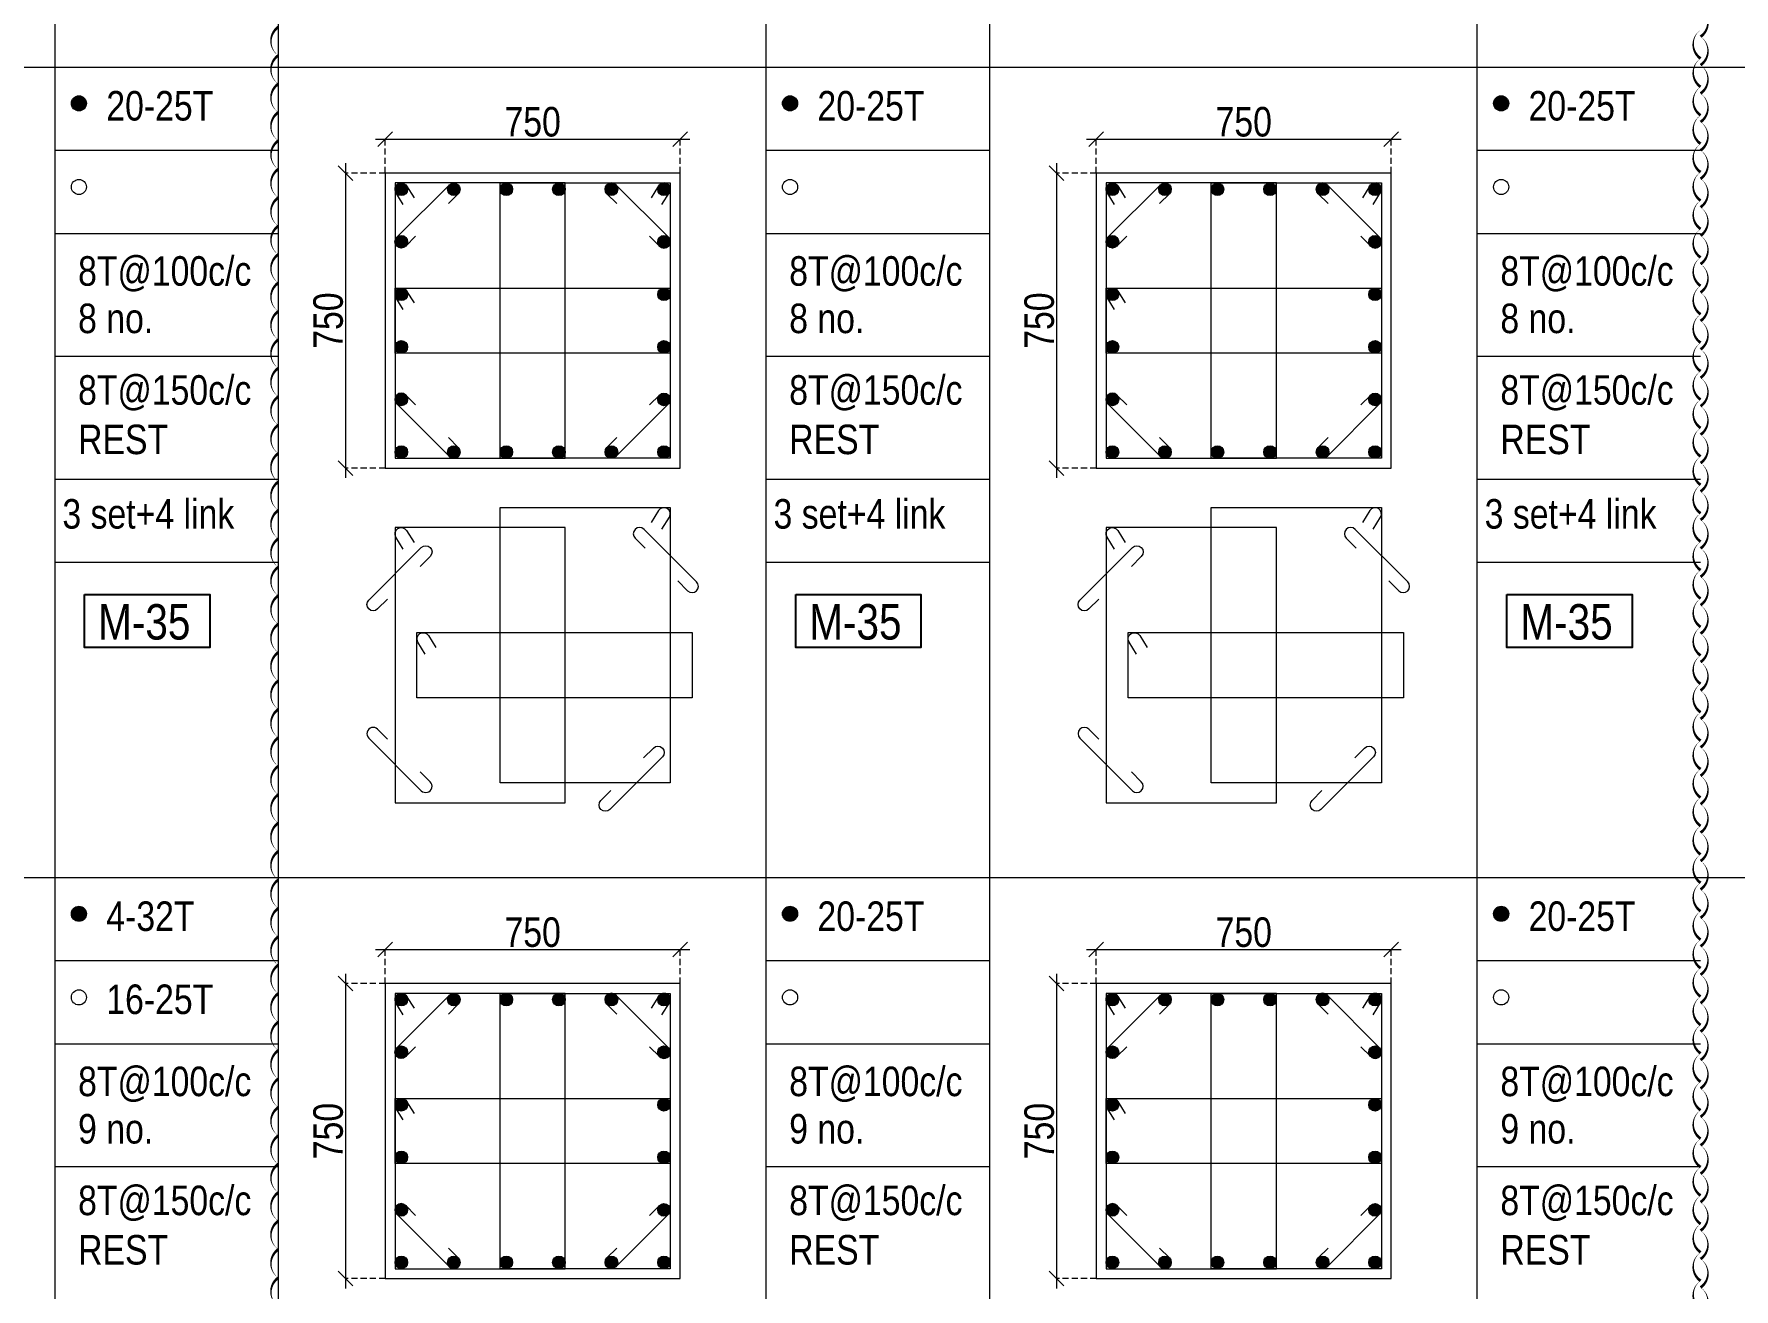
# Model space of a CAD drawing. Header units: millimetres. Extents: x 1112055 to 3390982, y -148532 to 766891.
# Drawn here: x 2233641 to 2250933, y 639313 to 652073 of the extents above; entities that cross this region are included whole.
import ezdxf
from ezdxf.enums import TextEntityAlignment as Align

# ---------------------------------------------------------------- set-up
doc = ezdxf.new("R2010")
doc.units = ezdxf.units.MM
doc.header["$PDMODE"] = 35
doc.header["$PDSIZE"] = -25
doc.linetypes.add('DASHED2', pattern=[0.375, 0.25, -0.125])
doc.linetypes.add('Hidden', pattern=[9.525, 6.35, -3.175])
for name, color, linetype, lineweight in [('B COL. SIZE DIM', 220, 'Continuous', 25), ('B COLSCH', 204, 'Continuous', 20), ('B COLUMN', 1, 'Hidden', 9), ('B P.C.C', 251, 'Continuous', 0), ('B STEEL', 34, 'Continuous', 15)]:
    doc.layers.add(name, color=color, linetype=linetype, lineweight=lineweight)
doc.layers.add('B TEXT', color=7, linetype='Continuous')
doc.styles.add('dim inside', font='romans.shx', dxfattribs={"width": 0.8, "height": 125})
doc.styles.add('SWINC', font='swissc.ttf')
doc.dimstyles.new('dim inside', dxfattribs={"dimtxt": 125, "dimasz": 100, "dimexe": 0, "dimexo": 0, "dimgap": 10, "dimtad": 0, "dimdec": 0, "dimzin": 0, "dimdsep": 46, "dimtxsty": 'dim inside', "dimblk": 'SMALL', "dimcen": 0.09, "dimadec": 0, "dimazin": 0, "dimtfac": 1, "dimtdec": 0, "dimtofl": 0, "dimtmove": 0, "dimatfit": 3, "dimfxl": 1, "dimtolj": 1, "dimtzin": 0, "dimarcsym": 2})

# ---------------------------------------------------------------- blocks, each defined once
blk = doc.blocks.new('_Oblique')
at = {"color": 0, "linetype": 'ByBlock', "lineweight": -2}
blk.add_line((-0.5, -0.5), (0.5, 0.5), dxfattribs=at)
blk = doc.blocks.new('*D3198')
at = {"layer": 'B COL. SIZE DIM', "color": 250, "lineweight": 9, "ltscale": 250, "transparency": 16777216}
blk.add_line((2244346, 651004), (2247546, 651004), dxfattribs=at)
at = {"layer": 'B COL. SIZE DIM', "color": 250, "linetype": 'DASHED2', "lineweight": 9, "ltscale": 250, "transparency": 16777216}
for p, q in [((2244446, 650659), (2244446, 651004)), ((2247446, 650659), (2247446, 651004))]:
    blk.add_line(p, q, dxfattribs=at)
at = {"layer": 'Defpoints', "color": 0, "transparency": 16777216}
for p in [(2247446, 651004), (2244446, 650659), (2247446, 650659)]:
    blk.add_point(p, dxfattribs=at)
at = {"layer": 'B COL. SIZE DIM', "color": 250, "lineweight": 9, "transparency": 16777216, "xscale": 150, "yscale": 150, "zscale": 150, "rotation": 180}
blk.add_blockref('_Oblique', (2244446, 651004), dxfattribs=at)
at = {"layer": 'B COL. SIZE DIM', "color": 250, "lineweight": 9, "transparency": 16777216, "xscale": 150, "yscale": 150, "zscale": 150}
blk.add_blockref('_Oblique', (2247446, 651004), dxfattribs=at)
at = {"layer": 'B COL. SIZE DIM', "color": 6, "transparency": 16777216, "insert": (2245946, 651179), "char_height": 300, "attachment_point": 5, "style": 'SWINC'}
blk.add_mtext('\\A1;750', dxfattribs=at)
blk = doc.blocks.new('*D3199')
at = {"layer": 'B COL. SIZE DIM', "color": 250, "lineweight": 9, "ltscale": 250, "transparency": 16777216}
blk.add_line((2244042, 650759), (2244042, 647559), dxfattribs=at)
at = {"layer": 'B COL. SIZE DIM', "color": 250, "linetype": 'DASHED2', "lineweight": 9, "ltscale": 250, "transparency": 16777216}
for p, q in [((2244446, 650659), (2244042, 650659)), ((2244446, 647659), (2244042, 647659))]:
    blk.add_line(p, q, dxfattribs=at)
at = {"layer": 'Defpoints', "color": 0, "transparency": 16777216}
for p in [(2244446, 650659), (2244042, 647659), (2244446, 647659)]:
    blk.add_point(p, dxfattribs=at)
at = {"layer": 'B COL. SIZE DIM', "color": 250, "lineweight": 9, "transparency": 16777216, "xscale": 150, "yscale": 150, "zscale": 150}
for p, rotation in [((2244042, 650659), 90), ((2244042, 647659), 270)]:
    blk.add_blockref('_Oblique', p, dxfattribs=dict(at, rotation=rotation))
at = {"layer": 'B COL. SIZE DIM', "color": 6, "transparency": 16777216, "insert": (2243867, 649159), "char_height": 300, "attachment_point": 5, "rotation": 90, "style": 'SWINC'}
blk.add_mtext('\\A1;750', dxfattribs=at)
blk = doc.blocks.new('*D3202')
at = {"layer": 'B COL. SIZE DIM', "color": 250, "lineweight": 9, "ltscale": 250, "transparency": 16777216}
blk.add_line((2244346, 642764), (2247546, 642764), dxfattribs=at)
at = {"layer": 'B COL. SIZE DIM', "color": 250, "linetype": 'DASHED2', "lineweight": 9, "ltscale": 250, "transparency": 16777216}
for p, q in [((2244446, 642419), (2244446, 642764)), ((2247446, 642419), (2247446, 642764))]:
    blk.add_line(p, q, dxfattribs=at)
at = {"layer": 'Defpoints', "color": 0, "transparency": 16777216}
for p in [(2247446, 642764), (2244446, 642419), (2247446, 642419)]:
    blk.add_point(p, dxfattribs=at)
at = {"layer": 'B COL. SIZE DIM', "color": 250, "lineweight": 9, "transparency": 16777216, "xscale": 150, "yscale": 150, "zscale": 150, "rotation": 180}
blk.add_blockref('_Oblique', (2244446, 642764), dxfattribs=at)
at = {"layer": 'B COL. SIZE DIM', "color": 250, "lineweight": 9, "transparency": 16777216, "xscale": 150, "yscale": 150, "zscale": 150}
blk.add_blockref('_Oblique', (2247446, 642764), dxfattribs=at)
at = {"layer": 'B COL. SIZE DIM', "color": 6, "transparency": 16777216, "insert": (2245946, 642939), "char_height": 300, "attachment_point": 5, "style": 'SWINC'}
blk.add_mtext('\\A1;750', dxfattribs=at)
blk = doc.blocks.new('*D3203')
at = {"layer": 'B COL. SIZE DIM', "color": 250, "lineweight": 9, "ltscale": 250, "transparency": 16777216}
blk.add_line((2244042, 642519), (2244042, 639319), dxfattribs=at)
at = {"layer": 'B COL. SIZE DIM', "color": 250, "linetype": 'DASHED2', "lineweight": 9, "ltscale": 250, "transparency": 16777216}
for p, q in [((2244446, 642419), (2244042, 642419)), ((2244446, 639419), (2244042, 639419))]:
    blk.add_line(p, q, dxfattribs=at)
at = {"layer": 'Defpoints', "color": 0, "transparency": 16777216}
for p in [(2244446, 642419), (2244042, 639419), (2244446, 639419)]:
    blk.add_point(p, dxfattribs=at)
at = {"layer": 'B COL. SIZE DIM', "color": 250, "lineweight": 9, "transparency": 16777216, "xscale": 150, "yscale": 150, "zscale": 150}
for p, rotation in [((2244042, 642419), 90), ((2244042, 639419), 270)]:
    blk.add_blockref('_Oblique', p, dxfattribs=dict(at, rotation=rotation))
at = {"layer": 'B COL. SIZE DIM', "color": 6, "transparency": 16777216, "insert": (2243867, 640919), "char_height": 300, "attachment_point": 5, "rotation": 90, "style": 'SWINC'}
blk.add_mtext('\\A1;750', dxfattribs=at)
blk = doc.blocks.new('*D3334')
at = {"layer": 'B COL. SIZE DIM', "color": 250, "lineweight": 9, "ltscale": 250, "transparency": 16777216}
blk.add_line((2237113, 651004), (2240313, 651004), dxfattribs=at)
at = {"layer": 'B COL. SIZE DIM', "color": 250, "linetype": 'DASHED2', "lineweight": 9, "ltscale": 250, "transparency": 16777216}
for p, q in [((2237213, 650659), (2237213, 651004)), ((2240213, 650659), (2240213, 651004))]:
    blk.add_line(p, q, dxfattribs=at)
at = {"layer": 'Defpoints', "color": 0, "transparency": 16777216}
for p in [(2240213, 651004), (2237213, 650659), (2240213, 650659)]:
    blk.add_point(p, dxfattribs=at)
at = {"layer": 'B COL. SIZE DIM', "color": 250, "lineweight": 9, "transparency": 16777216, "xscale": 150, "yscale": 150, "zscale": 150, "rotation": 180}
blk.add_blockref('_Oblique', (2237213, 651004), dxfattribs=at)
at = {"layer": 'B COL. SIZE DIM', "color": 250, "lineweight": 9, "transparency": 16777216, "xscale": 150, "yscale": 150, "zscale": 150}
blk.add_blockref('_Oblique', (2240213, 651004), dxfattribs=at)
at = {"layer": 'B COL. SIZE DIM', "color": 6, "transparency": 16777216, "insert": (2238713, 651179), "char_height": 300, "attachment_point": 5, "style": 'SWINC'}
blk.add_mtext('\\A1;750', dxfattribs=at)
blk = doc.blocks.new('*D3335')
at = {"layer": 'B COL. SIZE DIM', "color": 250, "lineweight": 9, "ltscale": 250, "transparency": 16777216}
blk.add_line((2236809, 650759), (2236809, 647559), dxfattribs=at)
at = {"layer": 'B COL. SIZE DIM', "color": 250, "linetype": 'DASHED2', "lineweight": 9, "ltscale": 250, "transparency": 16777216}
for p, q in [((2237213, 650659), (2236809, 650659)), ((2237213, 647659), (2236809, 647659))]:
    blk.add_line(p, q, dxfattribs=at)
at = {"layer": 'Defpoints', "color": 0, "transparency": 16777216}
for p in [(2237213, 650659), (2236809, 647659), (2237213, 647659)]:
    blk.add_point(p, dxfattribs=at)
at = {"layer": 'B COL. SIZE DIM', "color": 250, "lineweight": 9, "transparency": 16777216, "xscale": 150, "yscale": 150, "zscale": 150}
for p, rotation in [((2236809, 650659), 90), ((2236809, 647659), 270)]:
    blk.add_blockref('_Oblique', p, dxfattribs=dict(at, rotation=rotation))
at = {"layer": 'B COL. SIZE DIM', "color": 6, "transparency": 16777216, "insert": (2236634, 649159), "char_height": 300, "attachment_point": 5, "rotation": 90, "style": 'SWINC'}
blk.add_mtext('\\A1;750', dxfattribs=at)
blk = doc.blocks.new('*D3338')
at = {"layer": 'B COL. SIZE DIM', "color": 250, "lineweight": 9, "ltscale": 250, "transparency": 16777216}
blk.add_line((2237113, 642764), (2240313, 642764), dxfattribs=at)
at = {"layer": 'B COL. SIZE DIM', "color": 250, "linetype": 'DASHED2', "lineweight": 9, "ltscale": 250, "transparency": 16777216}
for p, q in [((2237213, 642419), (2237213, 642764)), ((2240213, 642419), (2240213, 642764))]:
    blk.add_line(p, q, dxfattribs=at)
at = {"layer": 'Defpoints', "color": 0, "transparency": 16777216}
for p in [(2240213, 642764), (2237213, 642419), (2240213, 642419)]:
    blk.add_point(p, dxfattribs=at)
at = {"layer": 'B COL. SIZE DIM', "color": 250, "lineweight": 9, "transparency": 16777216, "xscale": 150, "yscale": 150, "zscale": 150, "rotation": 180}
blk.add_blockref('_Oblique', (2237213, 642764), dxfattribs=at)
at = {"layer": 'B COL. SIZE DIM', "color": 250, "lineweight": 9, "transparency": 16777216, "xscale": 150, "yscale": 150, "zscale": 150}
blk.add_blockref('_Oblique', (2240213, 642764), dxfattribs=at)
at = {"layer": 'B COL. SIZE DIM', "color": 6, "transparency": 16777216, "insert": (2238713, 642939), "char_height": 300, "attachment_point": 5, "style": 'SWINC'}
blk.add_mtext('\\A1;750', dxfattribs=at)
blk = doc.blocks.new('*D3339')
at = {"layer": 'B COL. SIZE DIM', "color": 250, "lineweight": 9, "ltscale": 250, "transparency": 16777216}
blk.add_line((2236809, 642519), (2236809, 639319), dxfattribs=at)
at = {"layer": 'B COL. SIZE DIM', "color": 250, "linetype": 'DASHED2', "lineweight": 9, "ltscale": 250, "transparency": 16777216}
for p, q in [((2237213, 642419), (2236809, 642419)), ((2237213, 639419), (2236809, 639419))]:
    blk.add_line(p, q, dxfattribs=at)
at = {"layer": 'Defpoints', "color": 0, "transparency": 16777216}
for p in [(2237213, 642419), (2236809, 639419), (2237213, 639419)]:
    blk.add_point(p, dxfattribs=at)
at = {"layer": 'B COL. SIZE DIM', "color": 250, "lineweight": 9, "transparency": 16777216, "xscale": 150, "yscale": 150, "zscale": 150}
for p, rotation in [((2236809, 642419), 90), ((2236809, 639419), 270)]:
    blk.add_blockref('_Oblique', p, dxfattribs=dict(at, rotation=rotation))
at = {"layer": 'B COL. SIZE DIM', "color": 6, "transparency": 16777216, "insert": (2236634, 640919), "char_height": 300, "attachment_point": 5, "rotation": 90, "style": 'SWINC'}
blk.add_mtext('\\A1;750', dxfattribs=at)

msp = doc.modelspace()

# ---------------------------------------------------------------- hatches: boundary and pattern name
at = {"layer": 'B STEEL', "lineweight": 9, "ltscale": 0.5}
h = msp.add_hatch(color=34, dxfattribs=at)
edge = h.paths.add_edge_path()
edge.add_arc((2234097.6, 651368.1), 76.8, 0, 360)
h = msp.add_hatch(color=34, dxfattribs=at)
edge = h.paths.add_edge_path()
edge.add_arc((2241331.2, 651368.1), 76.8, 0, 360)
h = msp.add_hatch(color=34, dxfattribs=at)
edge = h.paths.add_edge_path()
edge.add_arc((2248564.7, 651368.1), 76.8, 0, 360)
h = msp.add_hatch(color=34, dxfattribs=at)
edge = h.paths.add_edge_path()
edge.add_arc((2237376.8, 650494.9), 64, 0, 360)
at = {"layer": 'B STEEL'}
h = msp.add_hatch(color=34, dxfattribs=at)
edge = h.paths.add_edge_path()
edge.add_arc((2237911.2, 650494.9), 64, 0, 360)
h = msp.add_hatch(color=34, dxfattribs=at)
edge = h.paths.add_edge_path()
edge.add_arc((2238445.6, 650494.9), 64, 0, 360)
h = msp.add_hatch(color=34, dxfattribs=at)
edge = h.paths.add_edge_path()
edge.add_arc((2238980, 650494.9), 64, 0, 360)
h = msp.add_hatch(color=34, dxfattribs=at)
edge = h.paths.add_edge_path()
edge.add_arc((2239514.4, 650494.9), 64, 0, 360)
at = {"layer": 'B STEEL', "lineweight": 9, "ltscale": 0.5}
h = msp.add_hatch(color=34, dxfattribs=at)
edge = h.paths.add_edge_path()
edge.add_arc((2240048.8, 650494.9), 64, 180, 540, ccw=False)
h = msp.add_hatch(color=34, dxfattribs=at)
edge = h.paths.add_edge_path()
edge.add_arc((2244610.4, 650494.9), 64, 0, 360)
at = {"layer": 'B STEEL'}
h = msp.add_hatch(color=34, dxfattribs=at)
edge = h.paths.add_edge_path()
edge.add_arc((2245144.8, 650494.9), 64, 0, 360)
h = msp.add_hatch(color=34, dxfattribs=at)
edge = h.paths.add_edge_path()
edge.add_arc((2245679.1, 650494.9), 64, 0, 360)
h = msp.add_hatch(color=34, dxfattribs=at)
edge = h.paths.add_edge_path()
edge.add_arc((2246213.5, 650494.9), 64, 0, 360)
h = msp.add_hatch(color=34, dxfattribs=at)
edge = h.paths.add_edge_path()
edge.add_arc((2246747.9, 650494.9), 64, 0, 360)
at = {"layer": 'B STEEL', "lineweight": 9, "ltscale": 0.5}
h = msp.add_hatch(color=34, dxfattribs=at)
edge = h.paths.add_edge_path()
edge.add_arc((2247282.3, 650494.9), 64, 180, 540, ccw=False)
at = {"layer": 'B STEEL'}
h = msp.add_hatch(color=34, dxfattribs=at)
edge = h.paths.add_edge_path()
edge.add_arc((2237376.8, 649960.5), 64, 0, 360)
h = msp.add_hatch(color=34, dxfattribs=at)
edge = h.paths.add_edge_path()
edge.add_arc((2240048.8, 649960.5), 64, 0, 360)
h = msp.add_hatch(color=34, dxfattribs=at)
edge = h.paths.add_edge_path()
edge.add_arc((2244610.4, 649960.5), 64, 0, 360)
h = msp.add_hatch(color=34, dxfattribs=at)
edge = h.paths.add_edge_path()
edge.add_arc((2247282.3, 649960.5), 64, 0, 360)
h = msp.add_hatch(color=34, dxfattribs=at)
edge = h.paths.add_edge_path()
edge.add_arc((2237376.8, 649426.1), 64, 0, 360)
h = msp.add_hatch(color=34, dxfattribs=at)
edge = h.paths.add_edge_path()
edge.add_arc((2240048.8, 649426.1), 64, 0, 360)
h = msp.add_hatch(color=34, dxfattribs=at)
edge = h.paths.add_edge_path()
edge.add_arc((2244610.4, 649426.1), 64, 0, 360)
h = msp.add_hatch(color=34, dxfattribs=at)
edge = h.paths.add_edge_path()
edge.add_arc((2247282.3, 649426.1), 64, 0, 360)
h = msp.add_hatch(color=34, dxfattribs=at)
edge = h.paths.add_edge_path()
edge.add_arc((2237376.8, 648891.7), 64, 0, 360)
h = msp.add_hatch(color=34, dxfattribs=at)
edge = h.paths.add_edge_path()
edge.add_arc((2240048.8, 648891.7), 64, 0, 360)
h = msp.add_hatch(color=34, dxfattribs=at)
edge = h.paths.add_edge_path()
edge.add_arc((2244610.4, 648891.7), 64, 0, 360)
h = msp.add_hatch(color=34, dxfattribs=at)
edge = h.paths.add_edge_path()
edge.add_arc((2247282.3, 648891.7), 64, 0, 360)
h = msp.add_hatch(color=34, dxfattribs=at)
edge = h.paths.add_edge_path()
edge.add_arc((2237376.8, 648357.4), 64, 0, 360)
h = msp.add_hatch(color=34, dxfattribs=at)
edge = h.paths.add_edge_path()
edge.add_arc((2240048.8, 648357.4), 64, 0, 360)
h = msp.add_hatch(color=34, dxfattribs=at)
edge = h.paths.add_edge_path()
edge.add_arc((2244610.4, 648357.4), 64, 0, 360)
h = msp.add_hatch(color=34, dxfattribs=at)
edge = h.paths.add_edge_path()
edge.add_arc((2247282.3, 648357.4), 64, 0, 360)
at = {"layer": 'B STEEL', "lineweight": 9, "ltscale": 0.5}
h = msp.add_hatch(color=34, dxfattribs=at)
edge = h.paths.add_edge_path()
edge.add_arc((2237376.8, 647823), 64, 0, 360, ccw=False)
at = {"layer": 'B STEEL'}
h = msp.add_hatch(color=34, dxfattribs=at)
edge = h.paths.add_edge_path()
edge.add_arc((2237911.2, 647823), 64, 0, 360)
h = msp.add_hatch(color=34, dxfattribs=at)
edge = h.paths.add_edge_path()
edge.add_arc((2238445.6, 647823), 64, 0, 360)
h = msp.add_hatch(color=34, dxfattribs=at)
edge = h.paths.add_edge_path()
edge.add_arc((2238980, 647823), 64, 0, 360)
h = msp.add_hatch(color=34, dxfattribs=at)
edge = h.paths.add_edge_path()
edge.add_arc((2239514.4, 647823), 64, 0, 360)
at = {"layer": 'B STEEL', "lineweight": 9, "ltscale": 0.5}
h = msp.add_hatch(color=34, dxfattribs=at)
edge = h.paths.add_edge_path()
edge.add_arc((2240048.8, 647823), 64, -180, 180)
h = msp.add_hatch(color=34, dxfattribs=at)
edge = h.paths.add_edge_path()
edge.add_arc((2244610.4, 647823), 64, 0, 360, ccw=False)
at = {"layer": 'B STEEL'}
h = msp.add_hatch(color=34, dxfattribs=at)
edge = h.paths.add_edge_path()
edge.add_arc((2245144.8, 647823), 64, 0, 360)
h = msp.add_hatch(color=34, dxfattribs=at)
edge = h.paths.add_edge_path()
edge.add_arc((2245679.1, 647823), 64, 0, 360)
h = msp.add_hatch(color=34, dxfattribs=at)
edge = h.paths.add_edge_path()
edge.add_arc((2246213.5, 647823), 64, 0, 360)
h = msp.add_hatch(color=34, dxfattribs=at)
edge = h.paths.add_edge_path()
edge.add_arc((2246747.9, 647823), 64, 0, 360)
at = {"layer": 'B STEEL', "lineweight": 9, "ltscale": 0.5}
h = msp.add_hatch(color=34, dxfattribs=at)
edge = h.paths.add_edge_path()
edge.add_arc((2247282.3, 647823), 64, -180, 180)
h = msp.add_hatch(color=34, dxfattribs=at)
edge = h.paths.add_edge_path()
edge.add_arc((2234097.6, 643128.3), 76.8, 0, 360)
h = msp.add_hatch(color=34, dxfattribs=at)
edge = h.paths.add_edge_path()
edge.add_arc((2241331.2, 643128.3), 76.8, 0, 360)
h = msp.add_hatch(color=34, dxfattribs=at)
edge = h.paths.add_edge_path()
edge.add_arc((2248564.7, 643128.3), 76.8, 0, 360)
h = msp.add_hatch(color=34, dxfattribs=at)
edge = h.paths.add_edge_path()
edge.add_arc((2237376.8, 642255.1), 64, 0, 360)
at = {"layer": 'B STEEL'}
h = msp.add_hatch(color=34, dxfattribs=at)
edge = h.paths.add_edge_path()
edge.add_arc((2237911.2, 642255.1), 64, 0, 360)
h = msp.add_hatch(color=34, dxfattribs=at)
edge = h.paths.add_edge_path()
edge.add_arc((2238445.6, 642255.1), 64, 0, 360)
h = msp.add_hatch(color=34, dxfattribs=at)
edge = h.paths.add_edge_path()
edge.add_arc((2238980, 642255.1), 64, 0, 360)
h = msp.add_hatch(color=34, dxfattribs=at)
edge = h.paths.add_edge_path()
edge.add_arc((2239514.4, 642255.1), 64, 0, 360)
at = {"layer": 'B STEEL', "lineweight": 9, "ltscale": 0.5}
h = msp.add_hatch(color=34, dxfattribs=at)
edge = h.paths.add_edge_path()
edge.add_arc((2240048.8, 642255.1), 64, 180, 540, ccw=False)
h = msp.add_hatch(color=34, dxfattribs=at)
edge = h.paths.add_edge_path()
edge.add_arc((2244610.4, 642255.1), 64, 0, 360)
at = {"layer": 'B STEEL'}
h = msp.add_hatch(color=34, dxfattribs=at)
edge = h.paths.add_edge_path()
edge.add_arc((2245144.8, 642255.1), 64, 0, 360)
h = msp.add_hatch(color=34, dxfattribs=at)
edge = h.paths.add_edge_path()
edge.add_arc((2245679.1, 642255.1), 64, 0, 360)
h = msp.add_hatch(color=34, dxfattribs=at)
edge = h.paths.add_edge_path()
edge.add_arc((2246213.5, 642255.1), 64, 0, 360)
h = msp.add_hatch(color=34, dxfattribs=at)
edge = h.paths.add_edge_path()
edge.add_arc((2246747.9, 642255.1), 64, 0, 360)
at = {"layer": 'B STEEL', "lineweight": 9, "ltscale": 0.5}
h = msp.add_hatch(color=34, dxfattribs=at)
edge = h.paths.add_edge_path()
edge.add_arc((2247282.3, 642255.1), 64, 180, 540, ccw=False)
at = {"layer": 'B STEEL'}
h = msp.add_hatch(color=34, dxfattribs=at)
edge = h.paths.add_edge_path()
edge.add_arc((2237376.8, 641720.7), 64, 0, 360)
h = msp.add_hatch(color=34, dxfattribs=at)
edge = h.paths.add_edge_path()
edge.add_arc((2240048.8, 641720.7), 64, 0, 360)
h = msp.add_hatch(color=34, dxfattribs=at)
edge = h.paths.add_edge_path()
edge.add_arc((2244610.4, 641720.7), 64, 0, 360)
h = msp.add_hatch(color=34, dxfattribs=at)
edge = h.paths.add_edge_path()
edge.add_arc((2247282.3, 641720.7), 64, 0, 360)
h = msp.add_hatch(color=34, dxfattribs=at)
edge = h.paths.add_edge_path()
edge.add_arc((2237376.8, 641186.3), 64, 0, 360)
h = msp.add_hatch(color=34, dxfattribs=at)
edge = h.paths.add_edge_path()
edge.add_arc((2240048.8, 641186.3), 64, 0, 360)
h = msp.add_hatch(color=34, dxfattribs=at)
edge = h.paths.add_edge_path()
edge.add_arc((2244610.4, 641186.3), 64, 0, 360)
h = msp.add_hatch(color=34, dxfattribs=at)
edge = h.paths.add_edge_path()
edge.add_arc((2247282.3, 641186.3), 64, 0, 360)
h = msp.add_hatch(color=34, dxfattribs=at)
edge = h.paths.add_edge_path()
edge.add_arc((2237376.8, 640651.9), 64, 0, 360)
h = msp.add_hatch(color=34, dxfattribs=at)
edge = h.paths.add_edge_path()
edge.add_arc((2240048.8, 640651.9), 64, 0, 360)
h = msp.add_hatch(color=34, dxfattribs=at)
edge = h.paths.add_edge_path()
edge.add_arc((2244610.4, 640651.9), 64, 0, 360)
h = msp.add_hatch(color=34, dxfattribs=at)
edge = h.paths.add_edge_path()
edge.add_arc((2247282.3, 640651.9), 64, 0, 360)
h = msp.add_hatch(color=34, dxfattribs=at)
edge = h.paths.add_edge_path()
edge.add_arc((2237376.8, 640117.5), 64, 0, 360)
h = msp.add_hatch(color=34, dxfattribs=at)
edge = h.paths.add_edge_path()
edge.add_arc((2240048.8, 640117.5), 64, 0, 360)
h = msp.add_hatch(color=34, dxfattribs=at)
edge = h.paths.add_edge_path()
edge.add_arc((2244610.4, 640117.5), 64, 0, 360)
h = msp.add_hatch(color=34, dxfattribs=at)
edge = h.paths.add_edge_path()
edge.add_arc((2247282.3, 640117.5), 64, 0, 360)
at = {"layer": 'B STEEL', "lineweight": 9, "ltscale": 0.5}
h = msp.add_hatch(color=34, dxfattribs=at)
edge = h.paths.add_edge_path()
edge.add_arc((2237376.8, 639583.1), 64, 0, 360, ccw=False)
at = {"layer": 'B STEEL'}
h = msp.add_hatch(color=34, dxfattribs=at)
edge = h.paths.add_edge_path()
edge.add_arc((2237911.2, 639583.1), 64, 0, 360)
h = msp.add_hatch(color=34, dxfattribs=at)
edge = h.paths.add_edge_path()
edge.add_arc((2238445.6, 639583.1), 64, 0, 360)
h = msp.add_hatch(color=34, dxfattribs=at)
edge = h.paths.add_edge_path()
edge.add_arc((2238980, 639583.1), 64, 0, 360)
h = msp.add_hatch(color=34, dxfattribs=at)
edge = h.paths.add_edge_path()
edge.add_arc((2239514.4, 639583.1), 64, 0, 360)
at = {"layer": 'B STEEL', "lineweight": 9, "ltscale": 0.5}
h = msp.add_hatch(color=34, dxfattribs=at)
edge = h.paths.add_edge_path()
edge.add_arc((2240048.8, 639583.1), 64, -180, 180)
h = msp.add_hatch(color=34, dxfattribs=at)
edge = h.paths.add_edge_path()
edge.add_arc((2244610.4, 639583.1), 64, 0, 360, ccw=False)
at = {"layer": 'B STEEL'}
h = msp.add_hatch(color=34, dxfattribs=at)
edge = h.paths.add_edge_path()
edge.add_arc((2245144.8, 639583.1), 64, 0, 360)
h = msp.add_hatch(color=34, dxfattribs=at)
edge = h.paths.add_edge_path()
edge.add_arc((2245679.1, 639583.1), 64, 0, 360)
h = msp.add_hatch(color=34, dxfattribs=at)
edge = h.paths.add_edge_path()
edge.add_arc((2246213.5, 639583.1), 64, 0, 360)
h = msp.add_hatch(color=34, dxfattribs=at)
edge = h.paths.add_edge_path()
edge.add_arc((2246747.9, 639583.1), 64, 0, 360)
at = {"layer": 'B STEEL', "lineweight": 9, "ltscale": 0.5}
h = msp.add_hatch(color=34, dxfattribs=at)
edge = h.paths.add_edge_path()
edge.add_arc((2247282.3, 639583.1), 64, -180, 180)

# ---------------------------------------------------------------- linework, layer by layer
at = {"layer": 'B COLSCH', "color": 250, "lineweight": 0}
for p, q in [((2233851.3, 676456), (2233851.3, 627016.9)), ((2236125.7, 676456), (2236125.7, 618141.8)), ((2236125.7, 676456), (2236125.7, 618141.8)), ((2243359.3, 676456), (2243359.3, 618141.8)), ((2248318.4, 676456), (2248318.4, 627016.9)), ((2241084.9, 668216.1), (2241084.9, 627016.9)), ((2203002.6, 651736.4), (2375997.6, 651736.4)), ((2233851.3, 650891.4), (2236125.7, 650891.4)), ((2241084.9, 650891.4), (2243359.3, 650891.4)), ((2248318.4, 650891.4), (2250592.8, 650891.4)), ((2233851.3, 650046.4), (2236125.7, 650046.4)), ((2241084.9, 650046.4), (2243359.3, 650046.4)), ((2248318.4, 650046.4), (2250592.8, 650046.4)), ((2233851.3, 648796.7), (2236125.7, 648796.7)), ((2241084.9, 648796.7), (2243359.3, 648796.7)), ((2248318.4, 648796.7), (2250592.8, 648796.7)), ((2233851.3, 647546.9), (2236125.7, 647546.9)), ((2241084.9, 647546.9), (2243359.3, 647546.9)), ((2248318.4, 647546.9), (2250592.8, 647546.9)), ((2233851.3, 646701.9), (2236125.7, 646701.9)), ((2241084.9, 646701.9), (2243359.3, 646701.9)), ((2248318.4, 646701.9), (2250592.8, 646701.9)), ((2203002.6, 643496.6), (2375997.6, 643496.6)), ((2233851.3, 642651.6), (2236125.7, 642651.6)), ((2241084.9, 642651.6), (2243359.3, 642651.6)), ((2248318.4, 642651.6), (2250592.8, 642651.6)), ((2233851.3, 641806.6), (2236125.7, 641806.6)), ((2241084.9, 641806.6), (2243359.3, 641806.6)), ((2248318.4, 641806.6), (2250592.8, 641806.6)), ((2233851.3, 640556.8), (2236125.7, 640556.8)), ((2241084.9, 640556.8), (2243359.3, 640556.8)), ((2248318.4, 640556.8), (2250592.8, 640556.8))]:
    msp.add_line(p, q, dxfattribs=at)
at = {"layer": 'B COLUMN', "color": 1, "linetype": 'ByBlock', "lineweight": 20}
for points in [[(2237212.8, 647658.9), (2240212.8, 647658.9), (2240212.8, 650658.9), (2237212.8, 650658.9)], [(2244446.3, 647658.9), (2247446.3, 647658.9), (2247446.3, 650658.9), (2244446.3, 650658.9)], [(2237212.8, 639419.1), (2240212.8, 639419.1), (2240212.8, 642419.1), (2237212.8, 642419.1)], [(2244446.3, 639419.1), (2247446.3, 639419.1), (2247446.3, 642419.1), (2244446.3, 642419.1)]]:
    msp.add_lwpolyline(points, close=True, dxfattribs=at)
at = {"layer": 'B P.C.C', "color": 3, "lineweight": 0}
for points in [[(2250592.8, 652335, 0, 28.9, -0.5205671), (2250592.8, 652046, 0, 28.9, -0.5205671), (2250592.8, 651757, 0, 28.9, -0.5205671), (2250592.8, 651468, 0, 28.9, -0.5205671), (2250592.8, 651178.9, 0, 28.9, -0.5205671), (2250592.8, 650889.9, 0, 28.9, -0.5205671), (2250592.8, 650600.9, 0, 28.9, -0.5205671), (2250592.8, 650311.8, 0, 28.9, -0.5205671), (2250592.8, 650022.8, 0, 28.9, -0.5205671), (2250592.8, 649733.8, 0, 28.9, -0.5205671), (2250592.8, 649444.7, 0, 28.9, -0.5205671), (2250592.8, 649155.7, 0, 28.9, -0.5205671), (2250592.8, 648866.7, 0, 28.9, -0.5205671), (2250592.8, 648577.7, 0, 28.9, -0.5205671), (2250592.8, 648288.6, 0, 28.9, -0.5205671), (2250592.8, 647999.6, 0, 28.9, -0.5205671), (2250592.8, 647710.6, 0, 28.9, -0.5205671), (2250592.8, 647421.5, 0, 28.9, -0.5205671), (2250592.8, 647132.5, 0, 28.9, -0.5205671), (2250592.8, 646843.5, 0, 28.9, -0.5205671), (2250592.8, 646554.4, 0, 28.9, -0.5205671), (2250592.8, 646265.4, 0, 28.9, -0.5205671), (2250592.8, 645976.4, 0, 28.9, -0.5205671), (2250592.8, 645687.4, 0, 28.9, -0.5205671), (2250592.8, 645398.3, 0, 28.9, -0.5205671), (2250592.8, 645109.3, 0, 28.9, -0.5205671), (2250592.8, 644820.3, 0, 28.9, -0.5205671), (2250592.8, 644531.2, 0, 28.9, -0.5205671), (2250592.8, 644242.2, 0, 28.9, -0.5205671), (2250592.8, 643953.2, 0, 28.9, -0.5205671), (2250592.8, 643664.1, 0, 28.9, -0.5205671), (2250592.8, 643375.1, 0, 28.9, -0.5205671), (2250592.8, 643086.1, 0, 28.9, -0.5205671), (2250592.8, 642797.1, 0, 28.9, -0.5205671), (2250592.8, 642508, 0, 28.9, -0.5205671), (2250592.8, 642219, 0, 28.9, -0.5205671), (2250592.8, 641930, 0, 28.9, -0.5205671), (2250592.8, 641640.9, 0, 28.9, -0.5205671), (2250592.8, 641351.9, 0, 28.9, -0.5205671), (2250592.8, 641062.9, 0, 28.9, -0.5205671), (2250592.8, 640773.8, 0, 28.9, -0.5205671), (2250592.8, 640484.8, 0, 28.9, -0.5205671), (2250592.8, 640195.8, 0, 28.9, -0.5205671), (2250592.8, 639906.8, 0, 28.9, -0.5205671), (2250592.8, 639617.7, 0, 28.9, -0.5205671), (2250592.8, 639328.7, 0, 28.9, -0.5205671), (2250592.8, 639039.7, 0, 28.9, -0.5205671)], [(2236125.7, 639137.6, 0, 28.9, -0.5205671), (2236125.7, 639426.6, 0, 28.9, -0.5205671), (2236125.7, 639715.7, 0, 28.9, -0.5205671), (2236125.7, 640004.7, 0, 28.9, -0.5205671), (2236125.7, 640293.7, 0, 28.9, -0.5205671), (2236125.7, 640582.7, 0, 28.9, -0.5205671), (2236125.7, 640871.8, 0, 28.9, -0.5205671), (2236125.7, 641160.8, 0, 28.9, -0.5205671), (2236125.7, 641449.8, 0, 28.9, -0.5205671), (2236125.7, 641738.9, 0, 28.9, -0.5205671), (2236125.7, 642027.9, 0, 28.9, -0.5205671), (2236125.7, 642316.9, 0, 28.9, -0.5205671), (2236125.7, 642606, 0, 28.9, -0.5205671), (2236125.7, 642895, 0, 28.9, -0.5205671), (2236125.7, 643184, 0, 28.9, -0.5205671), (2236125.7, 643473, 0, 28.9, -0.5205671), (2236125.7, 643762.1, 0, 28.9, -0.5205671), (2236125.7, 644051.1, 0, 28.9, -0.5205671), (2236125.7, 644340.1, 0, 28.9, -0.5205671), (2236125.7, 644629.2, 0, 28.9, -0.5205671), (2236125.7, 644918.2, 0, 28.9, -0.5205671), (2236125.7, 645207.2, 0, 28.9, -0.5205671), (2236125.7, 645496.3, 0, 28.9, -0.5205671), (2236125.7, 645785.3, 0, 28.9, -0.5205671), (2236125.7, 646074.3, 0, 28.9, -0.5205671), (2236125.7, 646363.3, 0, 28.9, -0.5205671), (2236125.7, 646652.4, 0, 28.9, -0.5205671), (2236125.7, 646941.4, 0, 28.9, -0.5205671), (2236125.7, 647230.4, 0, 28.9, -0.5205671), (2236125.7, 647519.5, 0, 28.9, -0.5205671), (2236125.7, 647808.5, 0, 28.9, -0.5205671), (2236125.7, 648097.5, 0, 28.9, -0.5205671), (2236125.7, 648386.6, 0, 28.9, -0.5205671), (2236125.7, 648675.6, 0, 28.9, -0.5205671), (2236125.7, 648964.6, 0, 28.9, -0.5205671), (2236125.7, 649253.6, 0, 28.9, -0.5205671), (2236125.7, 649542.7, 0, 28.9, -0.5205671), (2236125.7, 649831.7, 0, 28.9, -0.5205671), (2236125.7, 650120.7, 0, 28.9, -0.5205671), (2236125.7, 650409.8, 0, 28.9, -0.5205671), (2236125.7, 650698.8, 0, 28.9, -0.5205671), (2236125.7, 650987.8, 0, 28.9, -0.5205671), (2236125.7, 651276.9, 0, 28.9, -0.5205671), (2236125.7, 651565.9, 0, 28.9, -0.5205671), (2236125.7, 651854.9, 0, 28.9, -0.5205671), (2236125.7, 652143.9, 0, 28.9, -0.5205671)], [(2250592.8, 652113.7, 0, 28.9, 0.5205671), (2250592.8, 651824.6, 0, 28.9, 0.5205671), (2250592.8, 651535.6, 0, 28.9, 0.5205671), (2250592.8, 651246.6, 0, 28.9, 0.5205671), (2250592.8, 650957.5, 0, 28.9, 0.5205671), (2250592.8, 650668.5, 0, 28.9, 0.5205671), (2250592.8, 650379.5, 0, 28.9, 0.5205671), (2250592.8, 650090.5, 0, 28.9, 0.5205671), (2250592.8, 649801.4, 0, 28.9, 0.5205671), (2250592.8, 649512.4, 0, 28.9, 0.5205671), (2250592.8, 649223.4, 0, 28.9, 0.5205671), (2250592.8, 648934.3, 0, 28.9, 0.5205671), (2250592.8, 648645.3, 0, 28.9, 0.5205671), (2250592.8, 648356.3, 0, 28.9, 0.5205671), (2250592.8, 648067.2, 0, 28.9, 0.5205671), (2250592.8, 647778.2, 0, 28.9, 0.5205671), (2250592.8, 647489.2, 0, 28.9, 0.5205671), (2250592.8, 647200.2, 0, 28.9, 0.5205671), (2250592.8, 646911.1, 0, 28.9, 0.5205671), (2250592.8, 646622.1, 0, 28.9, 0.5205671), (2250592.8, 646333.1, 0, 28.9, 0.5205671), (2250592.8, 646044, 0, 28.9, 0.5205671), (2250592.8, 645755, 0, 28.9, 0.5205671), (2250592.8, 645466, 0, 28.9, 0.5205671), (2250592.8, 645176.9, 0, 28.9, 0.5205671), (2250592.8, 644887.9, 0, 28.9, 0.5205671), (2250592.8, 644598.9, 0, 28.9, 0.5205671), (2250592.8, 644309.9, 0, 28.9, 0.5205671), (2250592.8, 644020.8, 0, 28.9, 0.5205671), (2250592.8, 643731.8, 0, 28.9, 0.5205671), (2250592.8, 643442.8, 0, 28.9, 0.5205671), (2250592.8, 643153.7, 0, 28.9, 0.5205671), (2250592.8, 642864.7, 0, 28.9, 0.5205671), (2250592.8, 642575.7, 0, 28.9, 0.5205671), (2250592.8, 642286.6, 0, 28.9, 0.5205671), (2250592.8, 641997.6, 0, 28.9, 0.5205671), (2250592.8, 641708.6, 0, 28.9, 0.5205671), (2250592.8, 641419.6, 0, 28.9, 0.5205671), (2250592.8, 641130.5, 0, 28.9, 0.5205671), (2250592.8, 640841.5, 0, 28.9, 0.5205671), (2250592.8, 640552.5, 0, 28.9, 0.5205671), (2250592.8, 640263.4, 0, 28.9, 0.5205671), (2250592.8, 639974.4, 0, 28.9, 0.5205671), (2250592.8, 639685.4, 0, 28.9, 0.5205671), (2250592.8, 639396.3, 0, 28.9, 0.5205671), (2250592.8, 639107.3, 0, 28.9, 0.5205671)]]:
    msp.add_lwpolyline(points, format="xyseb", dxfattribs=at)
at = {"layer": 'B STEEL', "color": 34, "lineweight": 9, "ltscale": 0.5}
for points in [[(2237312.8, 647758.9), (2239044, 647758.9), (2239044, 650558.9), (2237312.8, 650558.9)], [(2240112.8, 647758.9), (2238381.6, 647758.9), (2238381.6, 650558.9), (2240112.8, 650558.9)], [(2244546.3, 647758.9), (2246277.6, 647758.9), (2246277.6, 650558.9), (2244546.3, 650558.9)], [(2247346.3, 647758.9), (2245615.1, 647758.9), (2245615.1, 650558.9), (2247346.3, 650558.9)], [(2237312.8, 649490.2), (2240112.8, 649490.2), (2240112.8, 648827.7), (2237312.8, 648827.7)], [(2244546.3, 649490.2), (2247346.3, 649490.2), (2247346.3, 648827.7), (2244546.3, 648827.7)], [(2240112.8, 644457.8), (2238381.6, 644457.8), (2238381.6, 647257.8), (2240112.8, 647257.8)], [(2247346.3, 644457.8), (2245615.1, 644457.8), (2245615.1, 647257.8), (2247346.3, 647257.8)], [(2237312.8, 644255.4), (2239044, 644255.4), (2239044, 647055.4), (2237312.8, 647055.4)], [(2244546.3, 644255.4), (2246277.6, 644255.4), (2246277.6, 647055.4), (2244546.3, 647055.4)], [(2237535.9, 645986.6), (2240335.9, 645986.6), (2240335.9, 645324.2), (2237535.9, 645324.2)], [(2244769.5, 645986.6), (2247569.5, 645986.6), (2247569.5, 645324.2), (2244769.5, 645324.2)], [(2237312.8, 639519.1), (2239044, 639519.1), (2239044, 642319.1), (2237312.8, 642319.1)], [(2240112.8, 639519.1), (2238381.6, 639519.1), (2238381.6, 642319.1), (2240112.8, 642319.1)], [(2244546.3, 639519.1), (2246277.6, 639519.1), (2246277.6, 642319.1), (2244546.3, 642319.1)], [(2247346.3, 639519.1), (2245615.1, 639519.1), (2245615.1, 642319.1), (2247346.3, 642319.1)], [(2237312.8, 641250.3), (2240112.8, 641250.3), (2240112.8, 640587.9), (2237312.8, 640587.9)], [(2244546.3, 641250.3), (2247346.3, 641250.3), (2247346.3, 640587.9), (2244546.3, 640587.9)]]:
    msp.add_lwpolyline(points, close=True, dxfattribs=at)
for points in [[(2237397.1, 650339.9), (2237322.3, 650461.4, -1), (2237431.3, 650528.5), (2237506.1, 650407)], [(2237522.9, 650016.1), (2237422.1, 649915.3, -1), (2237331.5, 650005.8), (2237865.9, 650540.2, -1), (2237956.5, 650449.7), (2237855.6, 650348.8)], [(2239902.6, 650016.1), (2240003.5, 649915.3, 1), (2240094, 650005.8), (2239559.7, 650540.2, 1), (2239469.1, 650449.7), (2239570, 650348.8)], [(2240028.5, 650339.9), (2240103.3, 650461.4, 1), (2239994.3, 650528.5), (2239919.5, 650407)], [(2244630.6, 650339.9), (2244555.8, 650461.4, -1), (2244664.9, 650528.5), (2244739.6, 650407)], [(2244756.5, 650016.1), (2244655.6, 649915.3, -1), (2244565.1, 650005.8), (2245099.5, 650540.2, -1), (2245190, 650449.7), (2245089.2, 650348.8)], [(2247136.2, 650016.1), (2247237.1, 649915.3, 1), (2247327.6, 650005.8), (2246793.2, 650540.2, 1), (2246702.7, 650449.7), (2246803.5, 650348.8)], [(2247262.1, 650339.9), (2247336.8, 650461.4, 1), (2247227.8, 650528.5), (2247153, 650407)], [(2237397.1, 649271.1), (2237322.3, 649392.6, -1), (2237431.3, 649459.7), (2237506.1, 649338.2)], [(2244630.6, 649271.1), (2244555.8, 649392.6, -1), (2244664.9, 649459.7), (2244739.6, 649338.2)], [(2237522.9, 648301.8), (2237422.1, 648402.6, 1), (2237331.5, 648312.1), (2237865.9, 647777.7, 1), (2237956.5, 647868.2), (2237855.6, 647969.1)], [(2239902.6, 648301.8), (2240003.5, 648402.6, -1), (2240094, 648312.1), (2239559.7, 647777.7, -1), (2239469.1, 647868.2), (2239570, 647969.1)], [(2244756.5, 648301.8), (2244655.6, 648402.6, 1), (2244565.1, 648312.1), (2245099.5, 647777.7, 1), (2245190, 647868.2), (2245089.2, 647969.1)], [(2247136.2, 648301.8), (2247237.1, 648402.6, -1), (2247327.6, 648312.1), (2246793.2, 647777.7, -1), (2246702.7, 647868.2), (2246803.5, 647969.1)], [(2240028.5, 647038.7), (2240103.3, 647160.2, 1), (2239994.3, 647227.3), (2239919.5, 647105.8)], [(2247262.1, 647038.7), (2247336.8, 647160.2, 1), (2247227.8, 647227.3), (2247153, 647105.8)], [(2237397.1, 646836.3), (2237322.3, 646957.8, -1), (2237431.3, 647024.9), (2237506.1, 646903.4)], [(2240188.6, 646512.6), (2240289.5, 646411.7, 1), (2240380, 646502.2), (2239845.6, 647036.6, 1), (2239755.1, 646946.1), (2239855.9, 646845.2)], [(2244630.6, 646836.3), (2244555.8, 646957.8, -1), (2244664.9, 647024.9), (2244739.6, 646903.4)], [(2247422.1, 646512.6), (2247523, 646411.7, 1), (2247613.5, 646502.2), (2247079.1, 647036.6, 1), (2246988.6, 646946.1), (2247089.5, 646845.2)], [(2237237, 646328), (2237136.1, 646227.1, -1), (2237045.6, 646317.7), (2237580, 646852, -1), (2237670.5, 646761.5), (2237569.7, 646660.6)], [(2244470.5, 646328), (2244369.7, 646227.1, -1), (2244279.1, 646317.7), (2244813.5, 646852, -1), (2244904.1, 646761.5), (2244803.2, 646660.6)], [(2237620.2, 645767.5), (2237545.4, 645889, -1), (2237654.5, 645956.1), (2237729.2, 645834.6)], [(2244853.8, 645767.5), (2244779, 645889, -1), (2244888, 645956.1), (2244962.8, 645834.6)], [(2237237, 644903.7), (2237136.1, 645004.6, 1), (2237045.6, 644914), (2237580, 644379.6, 1), (2237670.5, 644470.2), (2237569.7, 644571)], [(2244470.5, 644903.7), (2244369.7, 645004.6, 1), (2244279.1, 644914), (2244813.5, 644379.6, 1), (2244904.1, 644470.2), (2244803.2, 644571)], [(2239841.2, 644712.6), (2239942, 644813.4, -1), (2240032.6, 644722.9), (2239498.2, 644188.5, -1), (2239407.6, 644279.1), (2239508.5, 644379.9)], [(2247074.7, 644712.6), (2247175.6, 644813.4, -1), (2247266.1, 644722.9), (2246731.7, 644188.5, -1), (2246641.2, 644279.1), (2246742, 644379.9)], [(2237397.1, 642100), (2237322.3, 642221.5, -1), (2237431.3, 642288.6), (2237506.1, 642167.2)], [(2237522.9, 641776.3), (2237422.1, 641675.4, -1), (2237331.5, 641766), (2237865.9, 642300.4, -1), (2237956.5, 642209.8), (2237855.6, 642108.9)], [(2239902.6, 641776.3), (2240003.5, 641675.4, 1), (2240094, 641766), (2239559.7, 642300.4, 1), (2239469.1, 642209.8), (2239570, 642108.9)], [(2240028.5, 642100), (2240103.3, 642221.5, 1), (2239994.3, 642288.6), (2239919.5, 642167.2)], [(2244630.6, 642100), (2244555.8, 642221.5, -1), (2244664.9, 642288.6), (2244739.6, 642167.2)], [(2244756.5, 641776.3), (2244655.6, 641675.4, -1), (2244565.1, 641766), (2245099.5, 642300.4, -1), (2245190, 642209.8), (2245089.2, 642108.9)], [(2247136.2, 641776.3), (2247237.1, 641675.4, 1), (2247327.6, 641766), (2246793.2, 642300.4, 1), (2246702.7, 642209.8), (2246803.5, 642108.9)], [(2247262.1, 642100), (2247336.8, 642221.5, 1), (2247227.8, 642288.6), (2247153, 642167.2)], [(2237397.1, 641031.3), (2237322.3, 641152.7, -1), (2237431.3, 641219.9), (2237506.1, 641098.4)], [(2244630.6, 641031.3), (2244555.8, 641152.7, -1), (2244664.9, 641219.9), (2244739.6, 641098.4)], [(2237522.9, 640061.9), (2237422.1, 640162.8, 1), (2237331.5, 640072.2), (2237865.9, 639537.9, 1), (2237956.5, 639628.4), (2237855.6, 639729.3)], [(2239902.6, 640061.9), (2240003.5, 640162.8, -1), (2240094, 640072.2), (2239559.7, 639537.9, -1), (2239469.1, 639628.4), (2239570, 639729.3)], [(2244756.5, 640061.9), (2244655.6, 640162.8, 1), (2244565.1, 640072.2), (2245099.5, 639537.9, 1), (2245190, 639628.4), (2245089.2, 639729.3)], [(2247136.2, 640061.9), (2247237.1, 640162.8, -1), (2247327.6, 640072.2), (2246793.2, 639537.9, -1), (2246702.7, 639628.4), (2246803.5, 639729.3)]]:
    msp.add_lwpolyline(points, format="xyb", dxfattribs=at)
for centre, radius in [((2234097.6, 651368.1), 76.8), ((2241331.2, 651368.1), 76.8), ((2248564.7, 651368.1), 76.8), ((2234097.6, 650517.8), 76.8), ((2237376.8, 650494.9), 64), ((2237911.2, 650494.9), 64), ((2238445.6, 650494.9), 64), ((2238980, 650494.9), 64), ((2239514.4, 650494.9), 64), ((2240048.8, 650494.9), 64), ((2241331.2, 650517.8), 76.8), ((2244610.4, 650494.9), 64), ((2245144.8, 650494.9), 64), ((2245679.1, 650494.9), 64), ((2246213.5, 650494.9), 64), ((2246747.9, 650494.9), 64), ((2247282.3, 650494.9), 64), ((2248564.7, 650517.8), 76.8), ((2237376.8, 649960.5), 64), ((2240048.8, 649960.5), 64), ((2244610.4, 649960.5), 64), ((2247282.3, 649960.5), 64), ((2237376.8, 649426.1), 64), ((2240048.8, 649426.1), 64), ((2244610.4, 649426.1), 64), ((2247282.3, 649426.1), 64), ((2237376.8, 648891.7), 64), ((2240048.8, 648891.7), 64), ((2244610.4, 648891.7), 64), ((2247282.3, 648891.7), 64), ((2237376.8, 648357.4), 64), ((2240048.8, 648357.4), 64), ((2244610.4, 648357.4), 64), ((2247282.3, 648357.4), 64), ((2237376.8, 647823), 64), ((2237911.2, 647823), 64), ((2238445.6, 647823), 64), ((2238980, 647823), 64), ((2239514.4, 647823), 64), ((2240048.8, 647823), 64), ((2244610.4, 647823), 64), ((2245144.8, 647823), 64), ((2245679.1, 647823), 64), ((2246213.5, 647823), 64), ((2246747.9, 647823), 64), ((2247282.3, 647823), 64), ((2234097.6, 643128.3), 76.8), ((2241331.2, 643128.3), 76.8), ((2248564.7, 643128.3), 76.8), ((2234097.6, 642278), 76.8), ((2237376.8, 642255.1), 64), ((2237911.2, 642255.1), 64), ((2238445.6, 642255.1), 64), ((2238980, 642255.1), 64), ((2239514.4, 642255.1), 64), ((2240048.8, 642255.1), 64), ((2241331.2, 642278), 76.8), ((2244610.4, 642255.1), 64), ((2245144.8, 642255.1), 64), ((2245679.1, 642255.1), 64), ((2246213.5, 642255.1), 64), ((2246747.9, 642255.1), 64), ((2247282.3, 642255.1), 64), ((2248564.7, 642278), 76.8), ((2237376.8, 641720.7), 64), ((2240048.8, 641720.7), 64), ((2244610.4, 641720.7), 64), ((2247282.3, 641720.7), 64), ((2237376.8, 641186.3), 64), ((2240048.8, 641186.3), 64), ((2244610.4, 641186.3), 64), ((2247282.3, 641186.3), 64), ((2237376.8, 640651.9), 64), ((2240048.8, 640651.9), 64), ((2244610.4, 640651.9), 64), ((2247282.3, 640651.9), 64), ((2237376.8, 640117.5), 64), ((2240048.8, 640117.5), 64), ((2244610.4, 640117.5), 64), ((2247282.3, 640117.5), 64), ((2237376.8, 639583.1), 64), ((2237911.2, 639583.1), 64), ((2238445.6, 639583.1), 64), ((2238980, 639583.1), 64), ((2239514.4, 639583.1), 64), ((2240048.8, 639583.1), 64), ((2244610.4, 639583.1), 64), ((2245144.8, 639583.1), 64), ((2245679.1, 639583.1), 64), ((2246213.5, 639583.1), 64), ((2246747.9, 639583.1), 64), ((2247282.3, 639583.1), 64)]:
    msp.add_circle(centre, radius, dxfattribs=at)
at = {"layer": 'B TEXT', "color": 1}
for points in [[(2234155, 646372.9), (2235429.6, 646372.9), (2235429.6, 645834.9), (2234155, 645834.9)], [(2241388.5, 646372.9), (2242663.1, 646372.9), (2242663.1, 645834.9), (2241388.5, 645834.9)], [(2248622.1, 646372.9), (2249896.7, 646372.9), (2249896.7, 645834.9), (2248622.1, 645834.9)]]:
    msp.add_lwpolyline(points, close=True, dxfattribs=at)

# ---------------------------------------------------------------- texts
at = {"layer": 'B TEXT', "style": 'SWINC'}
for s, p in [('20-25T', (2234376.1, 651193.5)), ('20-25T', (2241609.7, 651193.5)), ('20-25T', (2248843.2, 651193.5)), ('8T@100c/c', (2234089.2, 649513.7)), ('8T@100c/c', (2241322.7, 649513.7)), ('8T@100c/c', (2248556.3, 649513.7)), ('8 no.', (2234089.2, 649031.9)), ('8 no.', (2241322.7, 649031.9)), ('8 no.', (2248556.3, 649031.9)), ('8T@150c/c', (2234089.2, 648303.8)), ('8T@150c/c', (2241322.7, 648303.8)), ('8T@150c/c', (2248556.3, 648303.8)), ('REST', (2234089.2, 647801.4)), ('REST', (2241322.7, 647801.4)), ('REST', (2248556.3, 647801.4)), ('3 set+4 link', (2233929.5, 647044.4)), ('3 set+4 link', (2241163.1, 647044.4)), ('3 set+4 link', (2248396.6, 647044.4)), ('4-32T', (2234376.1, 642953.7)), ('20-25T', (2241609.7, 642953.7)), ('20-25T', (2248843.2, 642953.7)), ('16-25T', (2234376.1, 642108.7)), ('8T@100c/c', (2234089.2, 641273.9)), ('8T@100c/c', (2241322.7, 641273.9)), ('8T@100c/c', (2248556.3, 641273.9)), ('9 no.', (2234089.2, 640792.1)), ('9 no.', (2241322.7, 640792.1)), ('9 no.', (2248556.3, 640792.1)), ('8T@150c/c', (2234089.2, 640064)), ('8T@150c/c', (2241322.7, 640064)), ('8T@150c/c', (2248556.3, 640064)), ('REST', (2234089.2, 639561.6)), ('REST', (2241322.7, 639561.6)), ('REST', (2248556.3, 639561.6))]:
    msp.add_text(s, height=300, dxfattribs=at).set_placement(p)
at = {"layer": 'B TEXT', "color": 1, "style": 'SWINC'}
for p in [(2234292.4, 645808.3), (2241525.9, 645808.3), (2248759.4, 645808.3)]:
    msp.add_text('M-35', height=360, dxfattribs=at).set_placement(p, align=Align.BOTTOM_LEFT)

# ---------------------------------------------------------------- dimensions: what is measured, and where the dimension line sits
at = {"layer": 'B COL. SIZE DIM', "color": 250, "ltscale": 250}
for base, p1, p2, picture, middle in [((2240212.8, 651003.9), (2237212.8, 650658.9), (2240212.8, 650658.9), '*D3334', (2238712.8, 651178.9)), ((2247446.3, 651003.9), (2244446.3, 650658.9), (2247446.3, 650658.9), '*D3198', (2245946.3, 651178.9)), ((2240212.8, 642764), (2237212.8, 642419.1), (2240212.8, 642419.1), '*D3338', (2238712.8, 642939)), ((2247446.3, 642764), (2244446.3, 642419.1), (2247446.3, 642419.1), '*D3202', (2245946.3, 642939))]:
    dim = msp.add_linear_dim(base=base, p1=p1, p2=p2, dimstyle='dim inside', override={"dimtxt": 300, "dimasz": 150, "dimgap": 25, "dimtad": 3, "dimlfac": 0.25, "dimtxsty": 'SWINC', "dimblk1": 'Oblique', "dimblk2": 'Oblique', "dimsah": 1, "dimdle": 100, "dimclrd": 250, "dimclre": 250, "dimclrt": 6, "dimfxl": 1000, "dimlwd": 9, "dimlwe": 9}, dxfattribs=at)
    dim.commit()
    dim.dimension.update_dxf_attribs({"geometry": picture, "text_midpoint": middle})
for base, p1, p2, picture, middle in [((2236808.9, 647658.9), (2237212.8, 650658.9), (2237212.8, 647658.9), '*D3335', (2236633.9, 649158.9)), ((2244042.5, 647658.9), (2244446.3, 650658.9), (2244446.3, 647658.9), '*D3199', (2243867.5, 649158.9)), ((2236808.9, 639419.1), (2237212.8, 642419.1), (2237212.8, 639419.1), '*D3339', (2236633.9, 640919.1)), ((2244042.5, 639419.1), (2244446.3, 642419.1), (2244446.3, 639419.1), '*D3203', (2243867.5, 640919.1))]:
    dim = msp.add_linear_dim(base=base, p1=p1, p2=p2, angle=90, dimstyle='dim inside', override={"dimtxt": 300, "dimasz": 150, "dimgap": 25, "dimtad": 3, "dimlfac": 0.25, "dimtxsty": 'SWINC', "dimblk1": 'Oblique', "dimblk2": 'Oblique', "dimsah": 1, "dimdle": 100, "dimclrd": 250, "dimclre": 250, "dimclrt": 6, "dimfxl": 1000, "dimlwd": 9, "dimlwe": 9}, dxfattribs=at)
    dim.commit()
    dim.dimension.update_dxf_attribs({"geometry": picture, "text_midpoint": middle})

doc.saveas('drawing.dxf')
